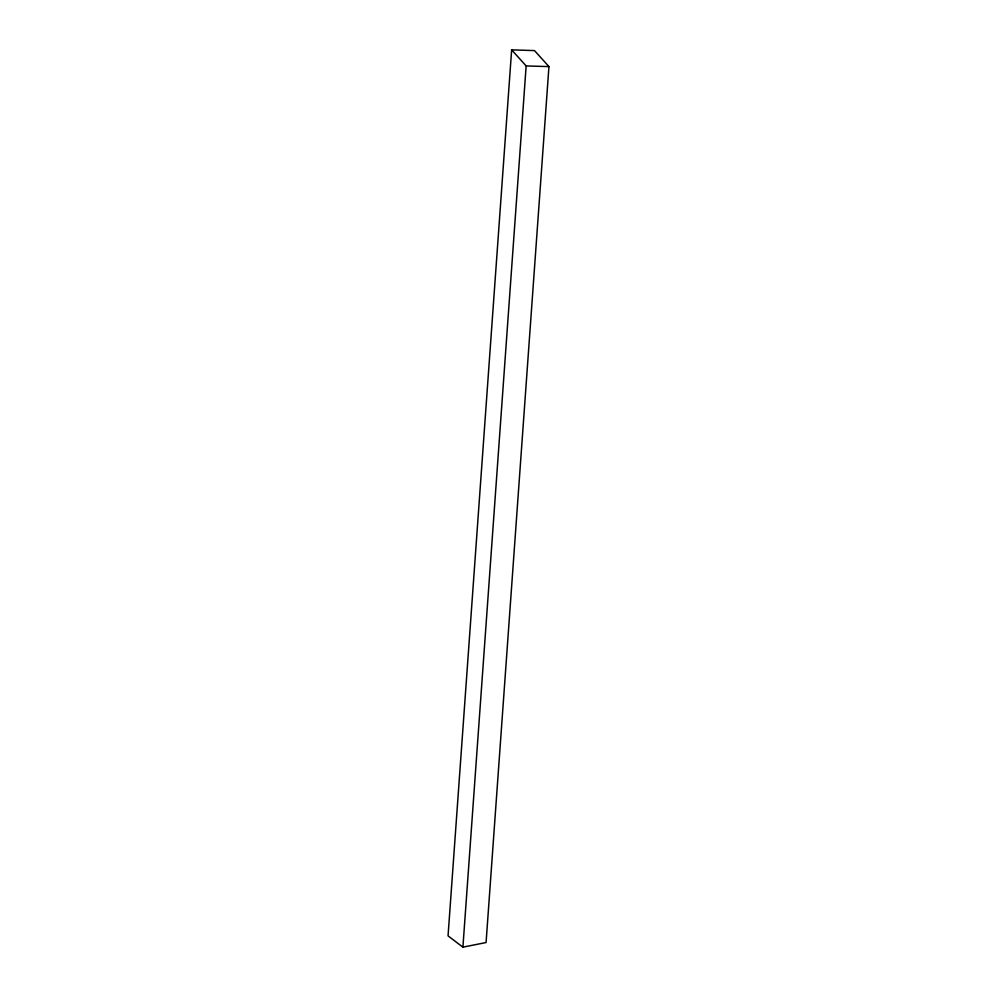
<?xml version="1.0" encoding="UTF-8"?>
<svg xmlns="http://www.w3.org/2000/svg" width="997" height="997" viewBox="0 0 997 997"><rect width="100%" height="100%" fill="white"/><g stroke="black" fill="none" stroke-linecap="round" stroke-linejoin="round"><path stroke-width="1.5" d="M511.648 49.85L448.052 935.871L462.907 947.15L486.075 942.539L548.948 66.6L534.517 50.598L511.648 49.85L526.154 65.939L462.907 947.15M526.154 65.939L548.948 66.6"/></g></svg>
